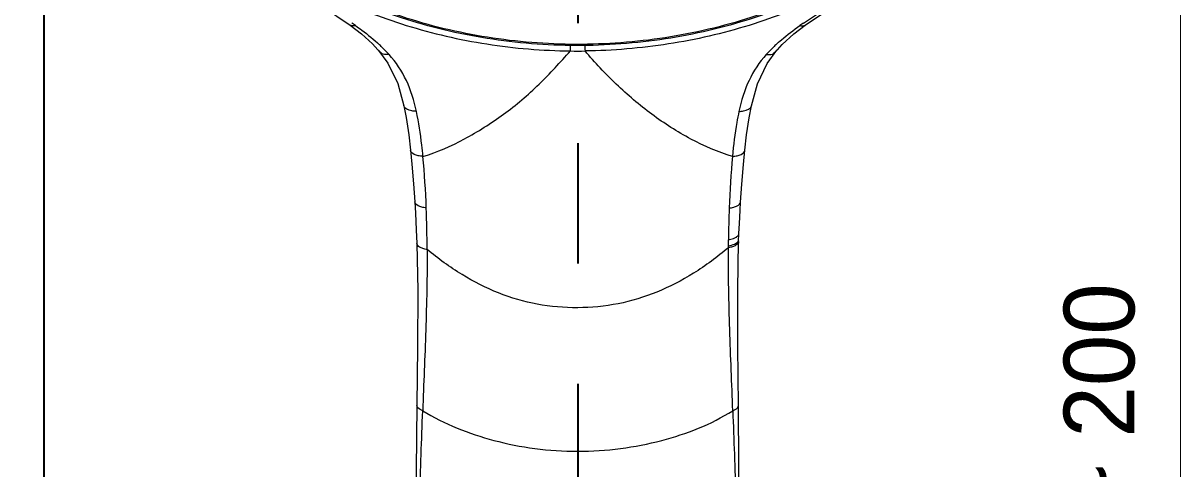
# Model space of a CAD drawing. Extents: x 8819 to 9239, y -18069 to -17475.
# Drawn here: x 8954.2 to 9035.5, y -17681.7 to -17650.2 of the extents above; entities that cross this region are included whole.
import ezdxf

# ---------------------------------------------------------------- set-up
doc = ezdxf.new("R2010")
doc.units = 0
doc.header["$MEASUREMENT"] = 0
doc.linetypes.add('CENTER', pattern=[47.5, 22, -8.5, 8.5, -8.5])
doc.layers.get('0').update_dxf_attribs({"linetype": 'CONTINUOUS', "lineweight": 13})
doc.layers.get('DEFPOINTS').update_dxf_attribs({"linetype": 'CONTINUOUS'})
doc.layers.add('02___PRT_ALL_AXES', color=7, linetype='CONTINUOUS')
doc.layers.add('5', color=2, linetype='CONTINUOUS', lineweight=9)
doc.styles.get("Standard").update_dxf_attribs({"font": 'Gulim.ttf'})
doc.dimstyles.new('STANDARD$0', dxfattribs={"dimtxt": 3.5, "dimasz": 2.5, "dimexe": 0.7, "dimexo": 0.7, "dimgap": 0.5, "dimtad": 3, "dimdec": 4, "dimdsep": 46, "dimtxsty": 'Standard', "dimcen": 0, "dimclrd": 2, "dimclre": 2, "dimclrt": 4, "dimadec": 0, "dimazin": 0, "dimtp": 0.2, "dimtm": 0.1, "dimtfac": 0.5, "dimtdec": 4, "dimtmove": 1, "dimatfit": 3, "dimfxl": 0, "dimtolj": 1, "dimarcsym": 0})

# ---------------------------------------------------------------- blocks, each defined once
blk = doc.blocks.new('*D6')
at = {"layer": '5', "color": 2, "lineweight": -2}
for p, q in [((9038.38, -17597.053), (9035.347, -17597.053)), ((9036.047, -17741.303), (9036.047, -17602.053)), ((9038.38, -17746.303), (9035.347, -17746.303))]:
    blk.add_line(p, q, dxfattribs=at)
at = {"layer": '5', "color": 2}
for points in [[(9035.213, -17602.053), (9036.88, -17602.053), (9036.047, -17597.053)], [(9035.213, -17741.303), (9036.88, -17741.303), (9036.047, -17746.303)]]:
    blk.add_solid(points, dxfattribs=at)
at = {"layer": 'DEFPOINTS', "color": 0}
for p in [(9036.047, -17597.053), (9039.08, -17597.053), (9039.08, -17746.303)]:
    blk.add_point(p, dxfattribs=at)
at = {"layer": '5', "color": 4, "insert": (9030.277, -17682.343), "char_height": 5, "attachment_point": 5, "rotation": 90}
blk.add_mtext('\\A1;150~ 200', dxfattribs=at)
blk = doc.blocks.new('*D63')
at = {"layer": '5', "color": 2, "lineweight": -2}
for p, q in [((8992.676, -17589.939), (8954.961, -17589.939)), ((8955.661, -17758.34), (8955.661, -17594.939)), ((8974.358, -17763.34), (8954.961, -17763.34))]:
    blk.add_line(p, q, dxfattribs=at)
at = {"layer": '5', "color": 2}
for points in [[(8954.828, -17594.939), (8956.495, -17594.939), (8955.661, -17589.939)], [(8954.828, -17758.34), (8956.495, -17758.34), (8955.661, -17763.34)]]:
    blk.add_solid(points, dxfattribs=at)
at = {"layer": 'DEFPOINTS', "color": 0}
for p in [(8955.661, -17589.939), (8993.376, -17589.939), (8975.058, -17763.34)]:
    blk.add_point(p, dxfattribs=at)
at = {"layer": '5', "color": 4, "insert": (8950.832, -17693.171), "char_height": 5, "attachment_point": 5, "rotation": 90}
blk.add_mtext('\\A1;231.2', dxfattribs=at)

msp = doc.modelspace()

# ---------------------------------------------------------------- linework, layer by layer
at = {"color": 7, "linetype": 'Continuous'}
for p, q in [((8977.299, -17650.36), (8977.299, -17650.36)), ((9008.652, -17650.984), (9009.453, -17650.36)), ((9009.453, -17650.36), (9009.453, -17650.36)), ((8979.254, -17652.098), (8979.255, -17652.099)), ((8979.255, -17652.099), (8979.298, -17652.143)), ((9006.783, -17653.064), (9007.464, -17652.143)), ((9007.458, -17652.139), (9007.496, -17652.1)), ((9007.496, -17652.1), (9007.496, -17652.1)), ((8981.091, -17656.062), (8981.091, -17656.061)), ((9005.66, -17656.063), (9005.66, -17656.062)), ((8981.56, -17659.212), (8981.56, -17659.212)), ((8981.865, -17662.862), (8981.865, -17662.862)), ((9004.757, -17665.668), (9004.778, -17665.1)), ((8981.999, -17665.795), (8981.999, -17665.795)), ((9004.032, -17665.964), (9004.036, -17665.531)), ((9004.032, -17666.102), (9004.032, -17665.964))]:
    msp.add_line(p, q, dxfattribs=at)
for points in [[(8970.3, -17645.968), (8972.823, -17647.521), (8975.343, -17649.046), (8977.299, -17650.36)], [(9009.453, -17650.36), (9011.39, -17649.058), (9013.909, -17647.533)], [(8977.299, -17650.36), (8978.089, -17650.976), (8978.872, -17651.689), (8979.254, -17652.099)], [(9007.496, -17652.101), (9007.838, -17651.731), (9008.652, -17650.984)], [(8979.291, -17652.148), (8979.957, -17653.045), (8980.649, -17654.483), (8981.091, -17656.061)], [(9005.661, -17656.062), (9006.095, -17654.504), (9006.783, -17653.064)], [(8981.092, -17656.062), (8981.25, -17656.888), (8981.432, -17658.108), (8981.56, -17659.212)], [(9005.192, -17659.209), (9005.317, -17658.128), (9005.498, -17656.909), (9005.66, -17656.063)], [(8981.56, -17659.212), (8981.658, -17660.191), (8981.777, -17661.584), (8981.865, -17662.862)], [(9004.887, -17662.868), (9004.974, -17661.611), (9005.093, -17660.215), (9005.193, -17659.209)], [(8981.863, -17662.862), (8981.909, -17663.668), (8981.963, -17664.824), (8981.999, -17665.795)], [(9004.778, -17665.1), (9004.808, -17664.397), (9004.854, -17663.475), (9004.889, -17662.867)], [(8981.999, -17665.795), (8982.063, -17669.135), (8982.055, -17673.131), (8982.01, -17677.244)], [(9004.742, -17677.246), (9004.697, -17673.109), (9004.69, -17669.07), (9004.757, -17665.668)], [(8982.01, -17677.244), (8981.917, -17686.383), (8981.919, -17695.445), (8981.974, -17704.156), (8982.047, -17712.516), (8982.108, -17720.534), (8982.14, -17727.434)], [(9004.613, -17727.418), (9004.724, -17710.427), (9004.838, -17694.258), (9004.742, -17677.246)]]:
    msp.add_lwpolyline(points, dxfattribs=at)
for centre, radius, start, end in [((8962.994, -17671.2), 25.457, 54.81849, 55.53761), ((9024.305, -17672.043), 26.461, 124.40768, 125.09997), ((8982.783, -17648.83), 4.809, 223.55699, 224.91209), ((8971.875, -17659.807), 11.004, 46.19008, 47.08457), ((8972.417, -17659.253), 10.228, 41.82724, 46.22987), ((8959.152, -17651.549), 33.722, 358.91131, 359.67315), ((9028.878, -17651.531), 34.99, 180.34441, 181.07783), ((9014.267, -17659.187), 10.134, 133.76514, 138.19599), ((9004.238, -17649.096), 4.43, 312.16225, 316.6216), ((9014.902, -17659.837), 11.043, 132.90874, 133.81224), ((8982.793, -17648.819), 4.823, 224.91865, 226.25804), ((8982.867, -17648.742), 4.93, 226.2557, 227.55812), ((8993.376, -17608.872), 43.321, 269.32813, 270.6851), ((8915.452, -17665.811), 67.267, 2.14844, 5.2596), ((9072.261, -17665.805), 68.22, 174.81865, 177.89079), ((8892.792, -17666.534), 89.938, 0.19296, 2.06702), ((9092.425, -17666.47), 88.394, 177.94108, 179.39118), ((9004.202, -17664.72), 0.74, 301.25445, 302.53161)]:
    msp.add_arc(centre, radius, start, end, dxfattribs=at)
for points, knots in [([(9025.886, -17626.45), (9025.86, -17628.126), (9025.38, -17631.524), (9023.427, -17636.361), (9020.329, -17640.785), (9014.751, -17646.01), (9007.526, -17649.647), (8999.578, -17651.498), (8993.277, -17651.967), (8986.98, -17651.468), (8979.048, -17649.579), (8971.849, -17645.907), (8966.311, -17640.655), (8963.246, -17636.215), (8961.33, -17631.368), (8960.877, -17627.969), (8960.864, -17626.294)], [0, 0, 0, 0, 0.055254, 0.111764, 0.170463, 0.231878, 0.362271, 0.430771, 0.500229, 0.569672, 0.638128, 0.768366, 0.829693, 0.888314, 0.944768, 1, 1, 1, 1]), ([(9025.668, -17626.433), (9025.655, -17628.098), (9025.202, -17631.477), (9023.287, -17636.295), (9020.223, -17640.709), (9014.684, -17645.928), (9007.487, -17649.564), (8999.563, -17651.415), (8993.276, -17651.885), (8986.993, -17651.385), (8979.085, -17649.496), (8971.915, -17645.825), (8966.415, -17640.577), (8963.386, -17636.149), (8961.509, -17631.321), (8961.083, -17627.94), (8961.083, -17626.276)], [0, 0, 0, 0, 0.055121, 0.111504, 0.170119, 0.231507, 0.362014, 0.430636, 0.500236, 0.569819, 0.638396, 0.768743, 0.830039, 0.888573, 0.9449, 1, 1, 1, 1]), ([(8971.167, -17645.403), (8972.666, -17646.479), (8975.91, -17648.421), (8980.331, -17650.17), (8984.07, -17651.173), (8986.96, -17651.731), (8989.901, -17652.086), (8991.878, -17652.172), (8992.868, -17652.19)], [0, 0, 0, 0, 0.239951, 0.488935, 0.615361, 0.742907, 0.871262, 1, 1, 1, 1]), ([(9015.585, -17645.403), (9014.087, -17646.48), (9010.843, -17648.419), (9005.512, -17650.529), (8999.798, -17651.834), (8995.869, -17652.166), (8993.894, -17652.19)], [0, 0, 0, 0, 0.240024, 0.489091, 0.742986, 1, 1, 1, 1]), ([(9009.353, -17650.212), (9009.902, -17649.835), (9011.031, -17649.12), (9013.32, -17647.739), (9015.045, -17646.709), (9016.16, -17645.969)], [0, 0, 0, 0, 0.249045, 0.499547, 1, 1, 1, 1]), ([(8977.662, -17650.394), (8977.627, -17650.404), (8977.507, -17650.431), (8977.369, -17650.412), (8977.299, -17650.36)], [0, 0, 0, 0, 0.293543, 1, 1, 1, 1]), ([(8977.662, -17650.394), (8977.813, -17650.5), (8978.403, -17650.923), (8978.971, -17651.38), (8979.368, -17651.749)], [0, 0, 0, 0, 0.254182, 1, 1, 1, 1]), ([(9007.384, -17651.749), (9007.515, -17651.627), (9008.059, -17651.145), (9008.641, -17650.709), (9009.09, -17650.394)], [0, 0, 0, 0, 0.245486, 1, 1, 1, 1]), ([(9009.09, -17650.394), (9009.125, -17650.404), (9009.245, -17650.431), (9009.382, -17650.412), (9009.453, -17650.36)], [0, 0, 0, 0, 0.293542, 1, 1, 1, 1]), ([(8980.039, -17652.432), (8979.992, -17652.44), (8979.825, -17652.46), (8979.647, -17652.436), (8979.539, -17652.381)], [0, 0, 0, 0, 0.28237, 1, 1, 1, 1]), ([(8981.972, -17656.459), (8981.815, -17655.711), (8981.376, -17654.255), (8980.527, -17652.986), (8980.039, -17652.432)], [0, 0, 0, 0, 0.508669, 1, 1, 1, 1]), ([(8982.436, -17659.645), (8983.456, -17659.355), (8984.936, -17658.695), (8986.785, -17657.599), (8988.145, -17656.679), (8989.443, -17655.663), (8991.048, -17654.19), (8992.141, -17652.984), (8992.868, -17652.19)], [0, 0, 0, 0, 0.245138, 0.370507, 0.497054, 0.624222, 0.75116, 1, 1, 1, 1]), ([(9004.318, -17659.641), (9003.301, -17659.339), (9001.312, -17658.48), (8998.573, -17656.718), (8996.079, -17654.6), (8994.595, -17653.005), (8993.894, -17652.19)], [0, 0, 0, 0, 0.245306, 0.497124, 0.751244, 1, 1, 1, 1]), ([(9006.713, -17652.432), (9006.225, -17652.986), (9005.376, -17654.255), (9004.937, -17655.711), (9004.78, -17656.459)], [0, 0, 0, 0, 0.491357, 1, 1, 1, 1]), ([(9006.713, -17652.432), (9006.76, -17652.44), (9006.927, -17652.459), (9007.105, -17652.436), (9007.212, -17652.38)], [0, 0, 0, 0, 0.282379, 1, 1, 1, 1]), ([(8981.973, -17656.458), (8981.861, -17656.457), (8981.548, -17656.44), (8981.137, -17656.278), (8981.091, -17656.062)], [0, 0, 0, 0, 0.335494, 1, 1, 1, 1]), ([(9004.78, -17656.459), (9004.891, -17656.458), (9005.204, -17656.441), (9005.615, -17656.278), (9005.66, -17656.063)], [0, 0, 0, 0, 0.335612, 1, 1, 1, 1]), ([(8982.436, -17659.645), (8982.412, -17659.376), (8982.306, -17658.308), (8982.144, -17657.243), (8981.972, -17656.459)], [0, 0, 0, 0, 0.251696, 1, 1, 1, 1]), ([(9004.78, -17656.459), (9004.721, -17656.719), (9004.514, -17657.771), (9004.384, -17658.838), (9004.318, -17659.641)], [0, 0, 0, 0, 0.248478, 1, 1, 1, 1]), ([(8982.436, -17659.645), (8982.321, -17659.637), (8982.107, -17659.606), (8981.789, -17659.512), (8981.574, -17659.34), (8981.561, -17659.212)], [0, 0, 0, 0, 0.339087, 0.62296, 1, 1, 1, 1]), ([(9004.32, -17659.644), (9004.435, -17659.636), (9004.649, -17659.605), (9004.965, -17659.511), (9005.179, -17659.34), (9005.192, -17659.212)], [0, 0, 0, 0, 0.33923, 0.623101, 1, 1, 1, 1]), ([(8982.672, -17663.29), (8982.563, -17663.277), (8982.362, -17663.239), (8982.07, -17663.141), (8981.872, -17662.979), (8981.865, -17662.862)], [0, 0, 0, 0, 0.345266, 0.630974, 1, 1, 1, 1]), ([(9004.088, -17663.294), (9004.196, -17663.281), (9004.396, -17663.243), (9004.685, -17663.145), (9004.881, -17662.984), (9004.889, -17662.868)], [0, 0, 0, 0, 0.345112, 0.630632, 1, 1, 1, 1]), ([(9004.6, -17665.344), (9004.626, -17665.327), (9004.709, -17665.268), (9004.775, -17665.171), (9004.778, -17665.1)], [0, 0, 0, 0, 0.304288, 1, 1, 1, 1]), ([(8982.73, -17666.231), (8982.629, -17666.213), (8982.445, -17666.169), (8982.177, -17666.065), (8982.003, -17665.905), (8981.999, -17665.795)], [0, 0, 0, 0, 0.344561, 0.628696, 1, 1, 1, 1]), ([(9004.032, -17665.964), (9004.181, -17665.939), (9004.427, -17665.878), (9004.659, -17665.74), (9004.719, -17665.654)], [0, 0, 0, 0, 0.590799, 1, 1, 1, 1]), ([(9004.757, -17665.668), (9004.753, -17665.777), (9004.581, -17665.936), (9004.315, -17666.04), (9004.132, -17666.085), (9004.032, -17666.102)], [0, 0, 0, 0, 0.371519, 0.655514, 1, 1, 1, 1]), ([(9004.036, -17665.531), (9004.09, -17665.522), (9004.28, -17665.485), (9004.468, -17665.424), (9004.586, -17665.353)], [0, 0, 0, 0, 0.286543, 1, 1, 1, 1]), ([(8982.73, -17666.231), (8982.74, -17668.133), (8982.646, -17671.932), (8982.489, -17675.728), (8982.417, -17677.624)], [0, 0, 0, 0, 0.500553, 1, 1, 1, 1]), ([(9004.032, -17666.102), (9003.248, -17666.754), (9001.648, -17667.95), (8999.02, -17669.308), (8996.248, -17670.155), (8993.378, -17670.428), (8990.509, -17670.189), (8987.738, -17669.375), (8985.113, -17668.046), (8983.515, -17666.87), (8982.73, -17666.231)], [0, 0, 0, 0, 0.131059, 0.255678, 0.378253, 0.501135, 0.623885, 0.746009, 0.869883, 1, 1, 1, 1]), ([(9004.343, -17677.624), (9004.271, -17675.706), (9004.112, -17671.867), (9004.019, -17668.025), (9004.032, -17666.102)], [0, 0, 0, 0, 0.499446, 1, 1, 1, 1]), ([(8982.417, -17677.624), (8982.357, -17677.601), (8982.19, -17677.528), (8982.008, -17677.37), (8982.01, -17677.244)], [0, 0, 0, 0, 0.33595, 1, 1, 1, 1]), ([(9004.341, -17677.624), (9004.4, -17677.601), (9004.565, -17677.528), (9004.744, -17677.371), (9004.742, -17677.246)], [0, 0, 0, 0, 0.335426, 1, 1, 1, 1]), ([(8982.14, -17727.435), (8982.127, -17723.278), (8982.076, -17714.973), (8981.992, -17704.595), (8981.996, -17696.299), (8982.047, -17690.078), (8982.189, -17683.853), (8982.339, -17679.702), (8982.417, -17677.624)], [0, 0, 0, 0, 0.250289, 0.500156, 0.625036, 0.749861, 0.874782, 1, 1, 1, 1]), ([(8982.417, -17677.624), (8983.956, -17678.586), (8986.619, -17679.614), (8990.361, -17680.37), (8993.379, -17680.547), (8996.397, -17680.371), (9000.14, -17679.618), (9002.81, -17678.596), (9004.343, -17677.624)], [0, 0, 0, 0, 0.237898, 0.367116, 0.499921, 0.632763, 0.762097, 1, 1, 1, 1]), ([(9004.343, -17677.624), (9004.419, -17679.677), (9004.565, -17683.781), (9004.748, -17691.983), (9004.773, -17702.233), (9004.681, -17714.54), (9004.627, -17722.748), (9004.614, -17726.855)], [0, 0, 0, 0, 0.12522, 0.250158, 0.499876, 0.74974, 1, 1, 1, 1])]:
    msp.add_open_spline(points, degree=3, knots=knots, dxfattribs=at)
msp.add_open_spline([(9004.719, -17665.654), (9004.743, -17665.618), (9004.76, -17665.575), (9004.762, -17665.531)], degree=3, dxfattribs=at)
at = {"layer": '02___PRT_ALL_AXES', "color": 1, "linetype": 'CENTER'}
msp.add_line((8993.385, -17580.716), (8993.385, -17991.781), dxfattribs=at)

# ---------------------------------------------------------------- dimensions: what is measured, and where the dimension line sits
at = {"layer": '5'}
dim = msp.add_linear_dim(base=(8955.661, -17589.939), p1=(8975.058, -17763.34), p2=(8993.376, -17589.939), angle=90, dimstyle='STANDARD$0', override={"dimtxt": 5, "dimasz": 5, "dimdec": 1, "dimlfac": 1.333333, "dimzin": 9, "dimtdec": 1, "dimfxl": 1.25, "dimtfill": 1}, dxfattribs=at)
dim.commit()
dim.dimension.update_dxf_attribs({"geometry": '*D63', "text_midpoint": (8953.902, -17693.171), "dimtype": 160})
dim = msp.add_linear_dim(base=(9036.047, -17597.053), p1=(9039.08, -17746.303), p2=(9039.08, -17597.053), angle=90, text='150~ 200', dimstyle='STANDARD$0', override={"dimtxt": 5, "dimasz": 5, "dimdec": 1, "dimlfac": 1.333333, "dimzin": 9, "dimtdec": 1, "dimfxl": 1.25, "dimtfill": 1}, dxfattribs=at)
dim.commit()
dim.dimension.update_dxf_attribs({"geometry": '*D6', "text_midpoint": (9033.347, -17682.343), "dimtype": 160})

doc.saveas('drawing.dxf')
